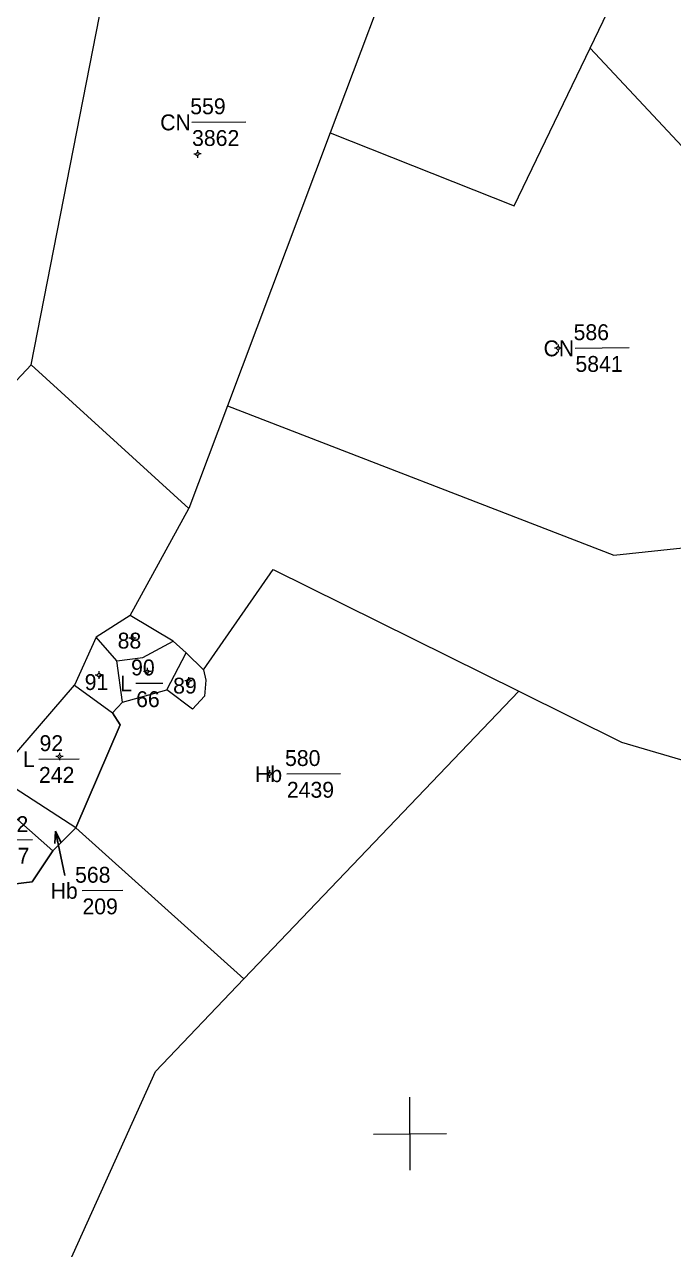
# Model space of a CAD drawing. Header units: metres. Extents: x 550490 to 551626, y 1839168 to 1840631.
# Drawn here: x 551092.9 to 551199.2, y 1839876.7 to 1840077.5 of the extents above; entities that cross this region are included whole.
import ezdxf
from ezdxf.enums import TextEntityAlignment as Align

# ---------------------------------------------------------------- set-up
doc = ezdxf.new("R2010")
doc.units = ezdxf.units.M
doc.header["$MEASUREMENT"] = 0
for name, color, linetype, lineweight in [('Level 10', 7, 'Continuous', 0), ('Level 11', 7, 'Continuous', 0), ('Level 13', 7, 'Continuous', 0), ('Level 22', 7, 'Continuous', 0), ('Level 63', 7, 'Continuous', 0)]:
    doc.layers.add(name, color=color, linetype=linetype, lineweight=lineweight)
doc.styles.add('Style-FmSimple', font='FmSimple.shx')
doc.styles.add('Style-Vnarial', font='Vnarial.shx')
doc.dimstyles.get("Standard").update_dxf_attribs({"dimtxt": 0.18, "dimasz": 0.18, "dimexe": 0.18, "dimexo": 0.0625, "dimgap": 0.09, "dimtad": 0, "dimtih": 1, "dimtoh": 1, "dimdec": 4, "dimzin": 0, "dimdsep": 46, "dimtxsty": 'Standard', "dimcen": 0.09, "dimadec": 0, "dimazin": 0, "dimtfac": 1, "dimtdec": 4, "dimtofl": 0, "dimtmove": 0, "dimatfit": 3, "dimfxl": 1, "dimtolj": 1, "dimtzin": 0, "dimarcsym": 0})

# ---------------------------------------------------------------- blocks, each defined once
blk = doc.blocks.new('TerminatorOpen_0.5')
at = {"color": 0, "linetype": 'ByBlock', "lineweight": -2}
for q in [(-1, 0.25), (-1, 0), (-1, -0.25)]:
    blk.add_line((0, 0), q, dxfattribs=at)
blk = doc.blocks.new('CENTRD')
at = {"layer": 'Level 11', "linetype": 'Continuous', "lineweight": 0}
h = blk.add_hatch(color=1, dxfattribs=at)
edge = h.paths.add_edge_path()
edge.add_arc((0.2, 0.2), 1.5, 0, 360)
at = {"layer": 'Level 11', "color": 1, "linetype": 'Continuous', "lineweight": 0}
for p, q in [((0, 6.2), (-6.2, 0)), ((0, 12.4), (0, 6.2)), ((6.2, 0.2), (0, 6.2)), ((0.2, -6.2), (6.2, 0.2)), ((12.4, 0.2), (6.2, 0.2)), ((-6.2, 0), (-12.4, 0)), ((-6.2, 0), (0.2, -6.2)), ((0.2, -6.2), (0.2, -12.4))]:
    blk.add_line(p, q, dxfattribs=at)
blk = doc.blocks.new('N_THUA_77')
at = {"layer": 'Level 13', "color": 3, "linetype": 'Continuous', "lineweight": 0}
blk.add_line((356027.66, 1839956.11), (356036.5, 1839956.19), dxfattribs=at)
at = {"layer": 'Level 13', "color": 3, "linetype": 'Continuous', "lineweight": 0, "style": 'Style-FmSimple'}
for s, p in [('559', (356027.39, 1839958.70999)), ('CN', (356022.47, 1839956.06999)), ('3862', (356027.69, 1839953.50999))]:
    blk.add_text(s, height=2.59998, dxfattribs=at).set_placement(p, align=Align.MIDDLE_LEFT)
blk = doc.blocks.new('N_THUA_82')
at = {"layer": 'Level 13', "color": 3, "linetype": 'Continuous', "lineweight": 0}
blk.add_line((356086.8, 1839924.3), (356095.64, 1839924.38), dxfattribs=at)
at = {"layer": 'Level 13', "color": 3, "linetype": 'Continuous', "lineweight": 0, "style": 'Style-FmSimple'}
for s, p in [('586', (356086.53, 1839926.89999)), ('CN', (356081.61, 1839924.24999)), ('5841', (356086.83, 1839921.69999))]:
    blk.add_text(s, height=2.59998, dxfattribs=at).set_placement(p, align=Align.MIDDLE_LEFT)
blk = doc.blocks.new('N_THUA_106')
at = {"layer": 'Level 13', "color": 3, "linetype": 'Continuous', "lineweight": 0}
blk.add_line((356039.52, 1839854.5), (356048.36, 1839854.58), dxfattribs=at)
at = {"layer": 'Level 13', "color": 3, "linetype": 'Continuous', "lineweight": 0, "style": 'Style-FmSimple'}
for s, p in [('580', (356039.25, 1839857.09999)), ('Hb', (356034.33, 1839854.45999)), ('2439', (356039.55, 1839851.89999))]:
    blk.add_text(s, height=2.59998, dxfattribs=at).set_placement(p, align=Align.MIDDLE_LEFT)
blk = doc.blocks.new('N_THUA_111')
at = {"layer": 'Level 13', "color": 3, "linetype": 'Continuous', "lineweight": 0, "style": 'Style-FmSimple'}
blk.add_text('88', height=2.6, dxfattribs=at).set_placement((356009.79, 1839876.73), align=Align.MIDDLE_CENTER)
blk = doc.blocks.new('N_THUA_115')
at = {"layer": 'Level 13', "color": 3, "linetype": 'Continuous', "lineweight": 0, "style": 'Style-FmSimple'}
blk.add_text('91', height=2.59998, dxfattribs=at).set_placement((356003.78, 1839870.68999), align=Align.MIDDLE_LEFT)
blk = doc.blocks.new('N_THUA_116')
at = {"layer": 'Level 13', "color": 3, "linetype": 'Continuous', "lineweight": 0}
blk.add_line((356016.91, 1839871.25), (356021.33, 1839871.29), dxfattribs=at)
at = {"layer": 'Level 13', "color": 3, "linetype": 'Continuous', "lineweight": 0, "style": 'Style-FmSimple'}
for s, p in [('90', (356016.12, 1839873.84999)), ('L', (356014.32, 1839871.22999)), ('66', (356016.94, 1839868.64999))]:
    blk.add_text(s, height=2.59998, dxfattribs=at).set_placement(p, align=Align.MIDDLE_LEFT)
blk = doc.blocks.new('N_THUA_118')
at = {"layer": 'Level 13', "color": 3, "linetype": 'Continuous', "lineweight": 0, "style": 'Style-FmSimple'}
blk.add_text('89', height=2.59998, dxfattribs=at).set_placement((356018.47, 1839869.71999), align=Align.MIDDLE_LEFT)
blk = doc.blocks.new('N_THUA_123')
at = {"layer": 'Level 13', "color": 3, "linetype": 'Continuous', "lineweight": 0}
blk.add_line((356002.51, 1839857.32), (356009.14, 1839857.37), dxfattribs=at)
at = {"layer": 'Level 13', "color": 3, "linetype": 'Continuous', "lineweight": 0, "style": 'Style-FmSimple'}
for s, p in [('92', (356002.63, 1839859.91999)), ('L', (355999.92, 1839857.28999)), ('242', (356002.54, 1839854.71999))]:
    blk.add_text(s, height=2.59998, dxfattribs=at).set_placement(p, align=Align.MIDDLE_LEFT)
blk = doc.blocks.new('N_THUA_134')
at = {"layer": 'Level 13', "color": 3, "linetype": 'Continuous', "lineweight": 0}
blk.add_line((355986.33, 1839842.38), (355992.95, 1839842.44), dxfattribs=at)
at = {"layer": 'Level 13', "color": 3, "linetype": 'Continuous', "lineweight": 0, "style": 'Style-FmSimple'}
for s, p in [('568', (355985.15, 1839844.96999)), ('Hb', (355981.14, 1839842.33999)), ('209', (355986.36, 1839839.78999))]:
    blk.add_text(s, height=2.59998, dxfattribs=at).set_placement(p, align=Align.MIDDLE_LEFT)
blk = doc.blocks.new('N_THUA_136')
at = {"layer": 'Level 13', "color": 3, "linetype": 'Continuous', "lineweight": 0}
blk.add_line((355994.81, 1839842.55), (355999.22, 1839842.59), dxfattribs=at)
at = {"layer": 'Level 13', "color": 3, "linetype": 'Continuous', "lineweight": 0, "style": 'Style-FmSimple'}
for s, p in [('112', (355992.72, 1839845.12999)), ('L', (355992.22, 1839842.52999)), ('87', (355994.84, 1839839.94999))]:
    blk.add_text(s, height=2.59998, dxfattribs=at).set_placement(p, align=Align.MIDDLE_LEFT)

msp = doc.modelspace()

# ---------------------------------------------------------------- linework, layer by layer
at = {"layer": 'Level 10', "color": 1, "linetype": 'Continuous', "lineweight": 0, "flags": 128}
for points in [[(551185.53, 1840073.57), (551200.34, 1840104.37), (551238.69, 1840134.39)], [(551093.97, 1840021.69), (551112.12, 1840114.28)], [(551155.66, 1840093.53), (551142.97, 1840059.72)], [(551142.97, 1840059.72), (551173.11, 1840047.73), (551185.53, 1840073.57)], [(551185.53, 1840073.57), (551261.72, 1839992.09)], [(551142.97, 1840059.72), (551126.15, 1840014.94)], [(551173.84, 1839968.17), (551190.7, 1839959.81), (551269.13, 1839936.75), (551308.18, 1840001.41), (551278.26, 1840025.89)], [(551022.88, 1839945.75), (551093.97, 1840021.69)], [(551119.82, 1839998.1), (551093.97, 1840021.69)], [(551126.15, 1840014.94), (551119.82, 1839998.1)], [(551126.15, 1840014.94), (551189.44, 1839990.47), (551230.01, 1839994.79), (551261.72, 1839992.09)], [(551110.19, 1839980.58), (551119.82, 1839998.1)], [(551122.18, 1839971.7), (551133.6, 1839988.11), (551173.84, 1839968.17)], [(551128.83, 1839921.05), (551173.84, 1839968.17)], [(551097.52, 1839942.04), (551101.27, 1839945.8)], [(551101.27, 1839945.8), (551128.83, 1839921.05)], [(551087.59, 1839846.66), (551114.32, 1839905.86), (551128.83, 1839921.05)]]:
    msp.add_lwpolyline(points, dxfattribs=at)
at = {"layer": 'Level 10', "color": 2, "linetype": 'Continuous', "lineweight": 0, "flags": 128}
for points in [[(551110.19, 1839980.58), (551104.64, 1839977.04)], [(551117.23, 1839976.39), (551110.19, 1839980.58)], [(551104.64, 1839977.04), (551101.07, 1839969.18)], [(551108.02, 1839973.15), (551104.64, 1839977.04)], [(551108.02, 1839973.15), (551112.26, 1839973.72), (551117.23, 1839976.39)], [(551117.23, 1839976.39), (551119.35, 1839974.46)], [(551116.17, 1839968.41), (551119.35, 1839974.46)], [(551119.35, 1839974.46), (551122.18, 1839971.7)], [(551108.91, 1839966.39), (551108.02, 1839973.15)], [(551122.18, 1839971.7), (551122.59, 1839970), (551122.35, 1839967.38), (551120.4, 1839965.26), (551116.17, 1839968.41)], [(551088.2, 1839954.28), (551101.07, 1839969.18)], [(551101.07, 1839969.18), (551107.28, 1839964.65)], [(551108.91, 1839966.39), (551116.17, 1839968.41)], [(551107.28, 1839964.65), (551108.91, 1839966.39)], [(551107.28, 1839964.65), (551108.56, 1839962.67), (551101.27, 1839945.8)], [(551101.27, 1839945.8), (551088.2, 1839954.28)], [(551083.91, 1839943.12), (551087.02, 1839947.7), (551089.89, 1839948.79), (551097.52, 1839942.04)], [(551097.52, 1839942.04), (551094.12, 1839936.95), (551090.98, 1839936.57)]]:
    msp.add_lwpolyline(points, dxfattribs=at)
at = {"layer": 'Level 22', "color": 1, "linetype": 'Continuous', "lineweight": 0, "flags": 128}
for points in [[(551117.23, 1839976.39), (551110.19, 1839980.58), (551104.64, 1839977.04)], [(551104.64, 1839977.04), (551101.07, 1839969.18)], [(551108.02, 1839973.15), (551104.64, 1839977.04)], [(551108.02, 1839973.15), (551112.26, 1839973.72), (551117.23, 1839976.39)], [(551117.23, 1839976.39), (551119.35, 1839974.46)], [(551116.17, 1839968.41), (551119.35, 1839974.46)], [(551119.35, 1839974.46), (551122.18, 1839971.7), (551122.59, 1839970), (551122.35, 1839967.38), (551120.4, 1839965.26), (551116.17, 1839968.41)], [(551108.91, 1839966.39), (551108.02, 1839973.15)], [(551101.27, 1839945.8), (551088.2, 1839954.28), (551101.07, 1839969.18)], [(551101.07, 1839969.18), (551107.28, 1839964.65)], [(551108.91, 1839966.39), (551116.17, 1839968.41)], [(551107.28, 1839964.65), (551108.91, 1839966.39)], [(551101.27, 1839945.8), (551108.56, 1839962.67), (551107.28, 1839964.65)], [(551083.91, 1839943.12), (551087.02, 1839947.7), (551089.89, 1839948.79), (551097.52, 1839942.04)], [(551097.52, 1839942.04), (551101.27, 1839945.8)], [(551090.98, 1839936.57), (551094.12, 1839936.95), (551097.52, 1839942.04)]]:
    msp.add_lwpolyline(points, dxfattribs=at)
at = {"layer": 'Level 63', "color": 7, "linetype": 'Continuous', "lineweight": 0}
for p, q in [((551156.09, 1839889.66), (551155.99, 1839901.65)), ((551150.04, 1839895.6), (551162.04, 1839895.71))]:
    msp.add_line(p, q, dxfattribs=at)

# ---------------------------------------------------------------- block references
at = {"layer": 'Level 11', "color": 1, "linetype": 'Continuous', "lineweight": 0, "xscale": 0.04999813735168662, "yscale": 0.04999813735168662, "zscale": 0.04999813735168662}
for p in [(551121.22, 1840056.23), (551180.31, 1840024.39), (551110.57, 1839976.88), (551113, 1839971.39), (551105.06, 1839970.83), (551119.75, 1839969.86), (551098.61, 1839957.47), (551133.03, 1839954.6)]:
    msp.add_blockref('CENTRD', p, dxfattribs=at)
at = {"layer": 'Level 13', "color": 3, "linetype": 'Continuous', "lineweight": 0}
for name, p in [('N_THUA_77', (195092.64, 105.34)), ('N_THUA_82', (195096.31, 100.12)), ('N_THUA_111', (195100.28, 99.74)), ('N_THUA_116', (195094.22, 98.22)), ('N_THUA_115', (195098.96, 98.98)), ('N_THUA_118', (195098.76, 99.37)), ('N_THUA_123', (195092.71, 99.74)), ('N_THUA_106', (195096.31, 100.12)), ('N_THUA_136', (195094.98, 101.26)), ('N_THUA_134', (195116.01, 93.12))]:
    msp.add_blockref(name, p, dxfattribs=at)

# ---------------------------------------------------------------- leaders
at = {"layer": 'Level 10', "color": 6, "linetype": 'Continuous', "lineweight": 0}
msp.add_leader([(551097.93, 1839945.26), (551099.49, 1839937.98)], dimstyle='Standard', override={"dimtxt": 2, "dimasz": 2, "dimgap": 0, "dimtad": 1, "dimtxsty": 'Style-Vnarial', "dimldrblk": 'TerminatorOpen_0.5'}, dxfattribs=at)

doc.saveas('drawing.dxf')
